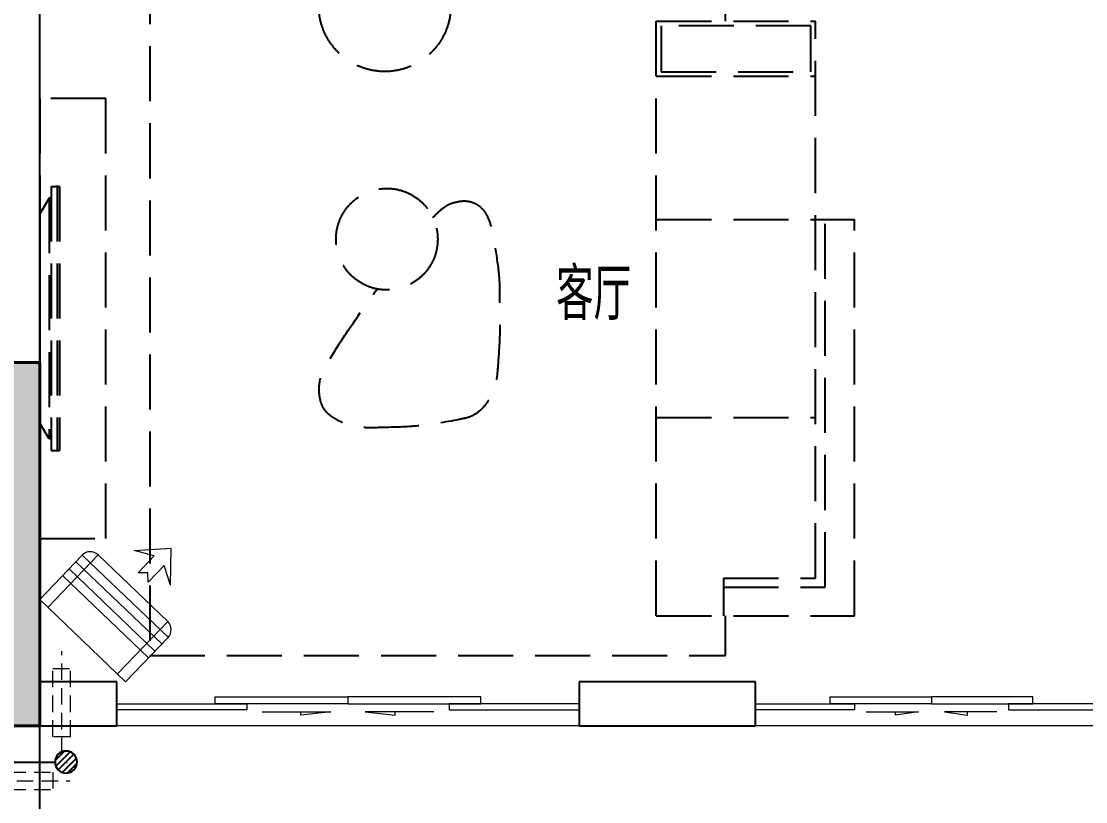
# Model space of a CAD drawing. Extents: x 3753737 to 4713801, y -857380 to 24339.
# Drawn here: x 4044430 to 4049263, y -767368 to -763823 of the extents above; entities that cross this region are included whole.
import ezdxf

# ---------------------------------------------------------------- set-up
doc = ezdxf.new("R2010")
doc.units = 0
doc.header["$LTSCALE"] = 1000
doc.header["$MEASUREMENT"] = 0
doc.linetypes.add('A户型$0$DASH', pattern=[0.35, 0.25, -0.1])
doc.linetypes.add('HIDDEN', pattern=[0.375, 0.25, -0.125])
doc.layers.get('0').update_dxf_attribs({"linetype": 'CONTINUOUS'})
for name, color, linetype in [('!!电气', 1, 'CONTINUOUS'), ('5fur', 175, 'CONTINUOUS'), ('LVTRY', 252, 'CONTINUOUS'), ('VPIPE-凝结', 150, 'CONTINUOUS'), ('WALL', 252, 'CONTINUOUS')]:
    doc.layers.add(name, color=color, linetype=linetype)
for name, color, linetype, lineweight in [('COLUMN', 252, 'CONTINUOUS', 40), ('PUB_HATCH', 8, 'CONTINUOUS', 9), ('PUB_TEXT', 7, 'CONTINUOUS', 20), ('WINDOW', 146, 'CONTINUOUS', 20), ('平面-空调室内机', 176, 'CONTINUOUS', 9), ('平面-空调预留孔', 252, 'CONTINUOUS', 15)]:
    doc.layers.add(name, color=color, linetype=linetype, lineweight=lineweight)
doc.styles.get("Standard").update_dxf_attribs({"font": 'gbenor.shx', "bigfont": 'gbcbig.shx'})

# ---------------------------------------------------------------- blocks, each defined once
blk = doc.blocks.new('GFDGFSDFGD')
at = {"layer": 'PUB_HATCH'}
blk.add_hatch(color=256, dxfattribs=at).paths.add_polyline_path([(423216.6, 365523.7), (424216.6, 365523.7), (424216.6, 367173.7), (424016.6, 367173.7), (424016.6, 365723.7), (423216.6, 365723.7)])
at = {"layer": 'COLUMN', "color": 252}
for p, q in [((424216.6, 367173.7), (424016.6, 367173.7)), ((424216.6, 365523.7), (424216.6, 367173.7)), ((423216.6, 365523.7), (424216.6, 365523.7))]:
    blk.add_line(p, q, dxfattribs=at)
blk = doc.blocks.new('$lvtry$00000171')
for p, q in [((-74.2, 10.6), (-10.6, 74.2)), ((-69.8, -27.4), (27.4, 69.8)), ((-53, -53), (53, 53)), ((-27.4, -69.8), (69.8, 27.4)), ((10.6, -74.2), (74.2, -10.6))]:
    blk.add_line(p, q)
blk.add_circle((0, 0), 75)
blk.add_point((0, 0))
blk = doc.blocks.new('dasdasf1sa2f31as32f')
at = {"color": 8}
for p, q in [((-116, 585.6), (43.3, 640.5)), ((82.7, 476.6), (43.3, 640.5)), ((-22.8, 585.5), (-116, 585.6)), ((-22.8, 585.5), (-73.4, 493.2)), ((32.4, 555.1), (-18.1, 462.9)), ((82.7, 476.6), (32.4, 555.1)), ((-473.5, 259.7), (-339.5, 504)), ((-269.8, 524.3), (-427.7, 236.5)), ((134.6, 245.5), (-338.8, 505.1)), ((-269.8, 524.3), (113.7, 314)), ((-31.3, 504.4), (-73.4, 493.2)), ((-18.1, 462.9), (-31.3, 504.4)), ((114.7, 208.4), (-359.1, 468.2)), ((72.3, 131.9), (-401.1, 391.6)), ((92.6, 168.8), (-380.9, 428.5)), ((113.7, 314), (-44.2, 26.2)), ((0, 0), (-473.5, 259.7)), ((134, 244.4), (0, 0))]:
    blk.add_line(p, q, dxfattribs=at)
for centre, start, end in [((-294.5, 479.4), 61.2593, 151.2593), ((89, 269), 331.2593, 61.2593)]:
    blk.add_arc(centre, 51.3, start, end, dxfattribs=at)
blk = doc.blocks.new('dongkong')
at = {"layer": '平面-空调预留孔', "color": 8, "linetype": 'HIDDEN', "ltscale": 0.3}
for p, q in [((-603796, 210899.9), (-603796, 210431.5)), ((-603836, 210821), (-603836, 210510.8)), ((-603836, 210821), (-603756, 210821)), ((-603756, 210821), (-603756, 210510.8))]:
    blk.add_line(p, q, dxfattribs=at)
blk.add_lwpolyline([(-603756, 210510.8), (-603836, 210510.8)], dxfattribs=at)
blk = doc.blocks.new('GDGDRGDGDRGDR')
at = {"layer": '平面-空调室内机', "ltscale": 0.3}
for p, rotation in [((-179479.5, 653502.9), 180), ((634787.3, 1046278.1), 89.99999999999999)]:
    blk.add_blockref('dongkong', p, dxfattribs=dict(at, rotation=rotation))
at = {"layer": '平面-空调预留孔', "rotation": 344.9999999966897}
blk.add_blockref('dasdasf1sa2f31as32f', (424606.8, 442932.1), dxfattribs=at)
blk = doc.blocks.new('FGDGDGRDGRRD')
at = {"layer": '5fur', "color": 252, "linetype": 'A户型$0$DASH'}
for p, q in [((423434.8, 366694.8), (423434.8, 363577.1)), ((426049.7, 366458.3), (426049.7, 366694.8)), ((425734.9, 363758.3), (425734.9, 366458.3)), ((425734.9, 366458.3), (426457.1, 366458.3)), ((426437.1, 366438.3), (425757.1, 366438.3)), ((425757.1, 366438.3), (425757.1, 366228.3)), ((426437.1, 366228.3), (426437.1, 366438.3)), ((426457.1, 363928.3), (426457.1, 366458.3)), ((425734.9, 366208.3), (426457.1, 366208.3)), ((425757.1, 366228.3), (426437.1, 366228.3)), ((423234.8, 366108.3), (422934.8, 366108.3)), ((422934.8, 366108.3), (422934.8, 364108.3)), ((423234.8, 364108.3), (423234.8, 366108.3)), ((422987.3, 365708.3), (422987.3, 364508.3)), ((422987.3, 365708.3), (423024.1, 365708.3)), ((422987.3, 365708.3), (422987.3, 364508.3)), ((422987.3, 365708.3), (423024.1, 365708.3)), ((423024.1, 365708.3), (423008.3, 365708.3)), ((423024.1, 365708.3), (423008.3, 365708.3)), ((423013.6, 365708.3), (423013.6, 364508.3)), ((423013.6, 365708.3), (423013.6, 364508.3)), ((423024.1, 365708.3), (423024.1, 364508.3)), ((423024.1, 365708.3), (423024.1, 364508.3)), ((422978.2, 365654.9), (422934.8, 365583.7)), ((422978.2, 365654.9), (422934.8, 365583.7)), ((422978.2, 365654.9), (422978.2, 364561.7)), ((422987.3, 365654.9), (422978.2, 365654.9)), ((422978.2, 365654.9), (422978.2, 364561.7)), ((422987.3, 365654.9), (422978.2, 365654.9)), ((422934.8, 365583.7), (422934.8, 364632.9)), ((425734.9, 365558.3), (426634.9, 365558.3)), ((426501.6, 363888.3), (426501.6, 365558.3)), ((426634.9, 363758.3), (426634.9, 365558.3)), ((425734.9, 364658.3), (426457.1, 364658.3)), ((422978.2, 364561.7), (422934.8, 364632.9)), ((422987.3, 364561.7), (422978.2, 364561.7)), ((422987.3, 364508.3), (423024.1, 364508.3)), ((422934.8, 364108.3), (423234.8, 364108.3)), ((426039.6, 363928.3), (426457.1, 363928.3)), ((426039.6, 363928.3), (426039.6, 363758.3)), ((426039.6, 363888.3), (426501.6, 363888.3)), ((425734.9, 363758.3), (426634.9, 363758.3)), ((426049.7, 363577.1), (426049.7, 363758.3)), ((423434.8, 363577.1), (426049.7, 363577.1))]:
    blk.add_line(p, q, dxfattribs=at)
for centre, radius in [((424502, 366530.1), 300), ((424511.4, 365468.5), 230.7)]:
    blk.add_circle(centre, radius, dxfattribs=at)
for points, knots in [([(424797.2, 365629.4), (424813.8, 365634.4), (424845.2, 365644), (424899.6, 365641.2), (424947.9, 365610.6), (424986.4, 365538.2), (425001.6, 365431), (425025, 365302), (425021.4, 365163.1), (425026.4, 365033.5), (425016.7, 364916), (425010.6, 364812.7), (424973, 364725.6), (424910.4, 364663.5), (424795.2, 364640.3), (424655.8, 364616.2), (424495.3, 364613.3), (424373.4, 364609.7), (424289.6, 364642.4), (424219.5, 364687.5), (424200.6, 364767.1), (424207.9, 364851.1), (424274.9, 364963.1), (424362.5, 365095.1), (424435.6, 365199.3), (424467.5, 365242.1)], [6220.354956, 6220.354956, 6220.354956, 6220.354956, 6328.248444, 6424.175246, 6551.938256, 6664.444537, 6925.611536, 7222.839725, 7482.686159, 7791.452209, 8032.235501, 8220.613415, 8433.331676, 8613.33223, 8743.051056, 9155.054309, 9500.513737, 9749.309695, 9902.88319, 10060.117754, 10246.160301, 10376.205536, 10582.082087, 11043.082338, 11376.115328, 11376.115328, 11376.115328, 11376.115328]), ([(424720.4, 365566.2), (424729, 365575.6), (424748.1, 365595), (424773.7, 365616.7), (424791.9, 365626.5), (424797.2, 365629.4)], [6012.273466, 6012.273466, 6012.273466, 6012.273466, 6091.3752, 6182.540427, 6220.354956, 6220.354956, 6220.354956, 6220.354956])]:
    blk.add_open_spline(points, degree=3, knots=knots, dxfattribs=at)
blk = doc.blocks.new('$DorLib2D$00000138')
at = {"color": 0, "linetype": 'Continuous'}
for p, q in [((-0.2875, 0), (-0.2875, 0.1538)), ((-0.2875, 0.1538), (0, 0.1538)), ((0, 0.1538), (0, 0)), ((0.2875, 0.1538), (0, 0.1538)), ((0.2875, 0), (0.2875, 0.1538)), ((-0.5, -0.1399), (-0.5, 0)), ((-0.5, 0), (-0.2188, 0)), ((0, 0), (-0.2875, 0)), ((-0.2188, 0), (-0.2188, -0.1399)), ((0, 0), (0.2875, 0)), ((0.2188, 0), (0.2188, -0.1399)), ((0.5, 0), (0.2188, 0)), ((0.5, 0), (0.5, -0.1946)), ((0.5, -0.1399), (0.5, 0)), ((-0.2188, -0.1399), (-0.5, -0.1399)), ((0.2188, -0.1399), (0.5, -0.1399)), ((-0.1857, -0.186), (-0.037, -0.186)), ((-0.037, -0.186), (-0.1019, -0.2583)), ((-0.1019, -0.2583), (-0.1019, -0.186)), ((0.1857, -0.186), (0.037, -0.186)), ((0.037, -0.186), (0.1019, -0.2583)), ((0.1019, -0.2583), (0.1019, -0.186))]:
    blk.add_line(p, q, dxfattribs=at)
blk = doc.blocks.new('A$C1C403CBE')
at = {"layer": 'VPIPE-凝结', "color": 252, "ltscale": 0.1}
blk.add_line((3330, 1535), (3670, 1535), dxfattribs=at)
at = {"layer": 'WALL', "color": 252}
for p, q in [((3600, 1900), (3600, 5200)), ((3950, 1900), (3600, 1900)), ((3950, 1700), (3950, 1900)), ((6849.9, 1900), (6050, 1900)), ((6050, 1900), (6050, 1700)), ((6849.9, 1700), (6849.9, 1900)), ((3600, 1700), (3950, 1700)), ((3600, 100), (3600, 1700)), ((6050, 1700), (6849.9, 1700))]:
    blk.add_line(p, q, dxfattribs=at)
at = {"layer": 'WINDOW', "color": 252}
for p, q in [((6050, 1700), (3950, 1700)), ((8449.9, 1700), (6849.9, 1700))]:
    blk.add_line(p, q, dxfattribs=at)
at = {"color": 252}
for name, p in [('GFDGFSDFGD', (-420616.6, -363823.7)), ('GDGDRGDGDRGDR', (-420616.6, -441032.1))]:
    blk.add_blockref(name, p, dxfattribs=at)
blk.add_blockref('FGDGDGRDGRRD', (-419334.8, -361558.3))
at = {"layer": 'LVTRY', "color": 252, "xscale": -0.6666666667107825, "yscale": 0.6666666667107825, "rotation": 90.00000000602213}
blk.add_blockref('$lvtry$00000171', (3720, 1535), dxfattribs=at)
at = {"layer": 'WINDOW', "color": 252, "yscale": -200, "rotation": 179.9999999989443}
for p, xscale, zscale in [((5000, 1800), 2100, 2100), ((7649.9, 1800), 1600, 1600)]:
    blk.add_blockref('$DorLib2D$00000138', p, dxfattribs=dict(at, xscale=xscale, zscale=zscale))
at = {"layer": 'PUB_TEXT', "color": 252}
blk.add_text('客厅', height=236.31, dxfattribs=at).set_placement((5945, 3542.5))

msp = doc.modelspace()

# ---------------------------------------------------------------- block references
at = {"layer": '!!电气'}
msp.add_blockref('A$C1C403CBE', (4040913.4, -768722.9), dxfattribs=at)

doc.saveas('drawing.dxf')
